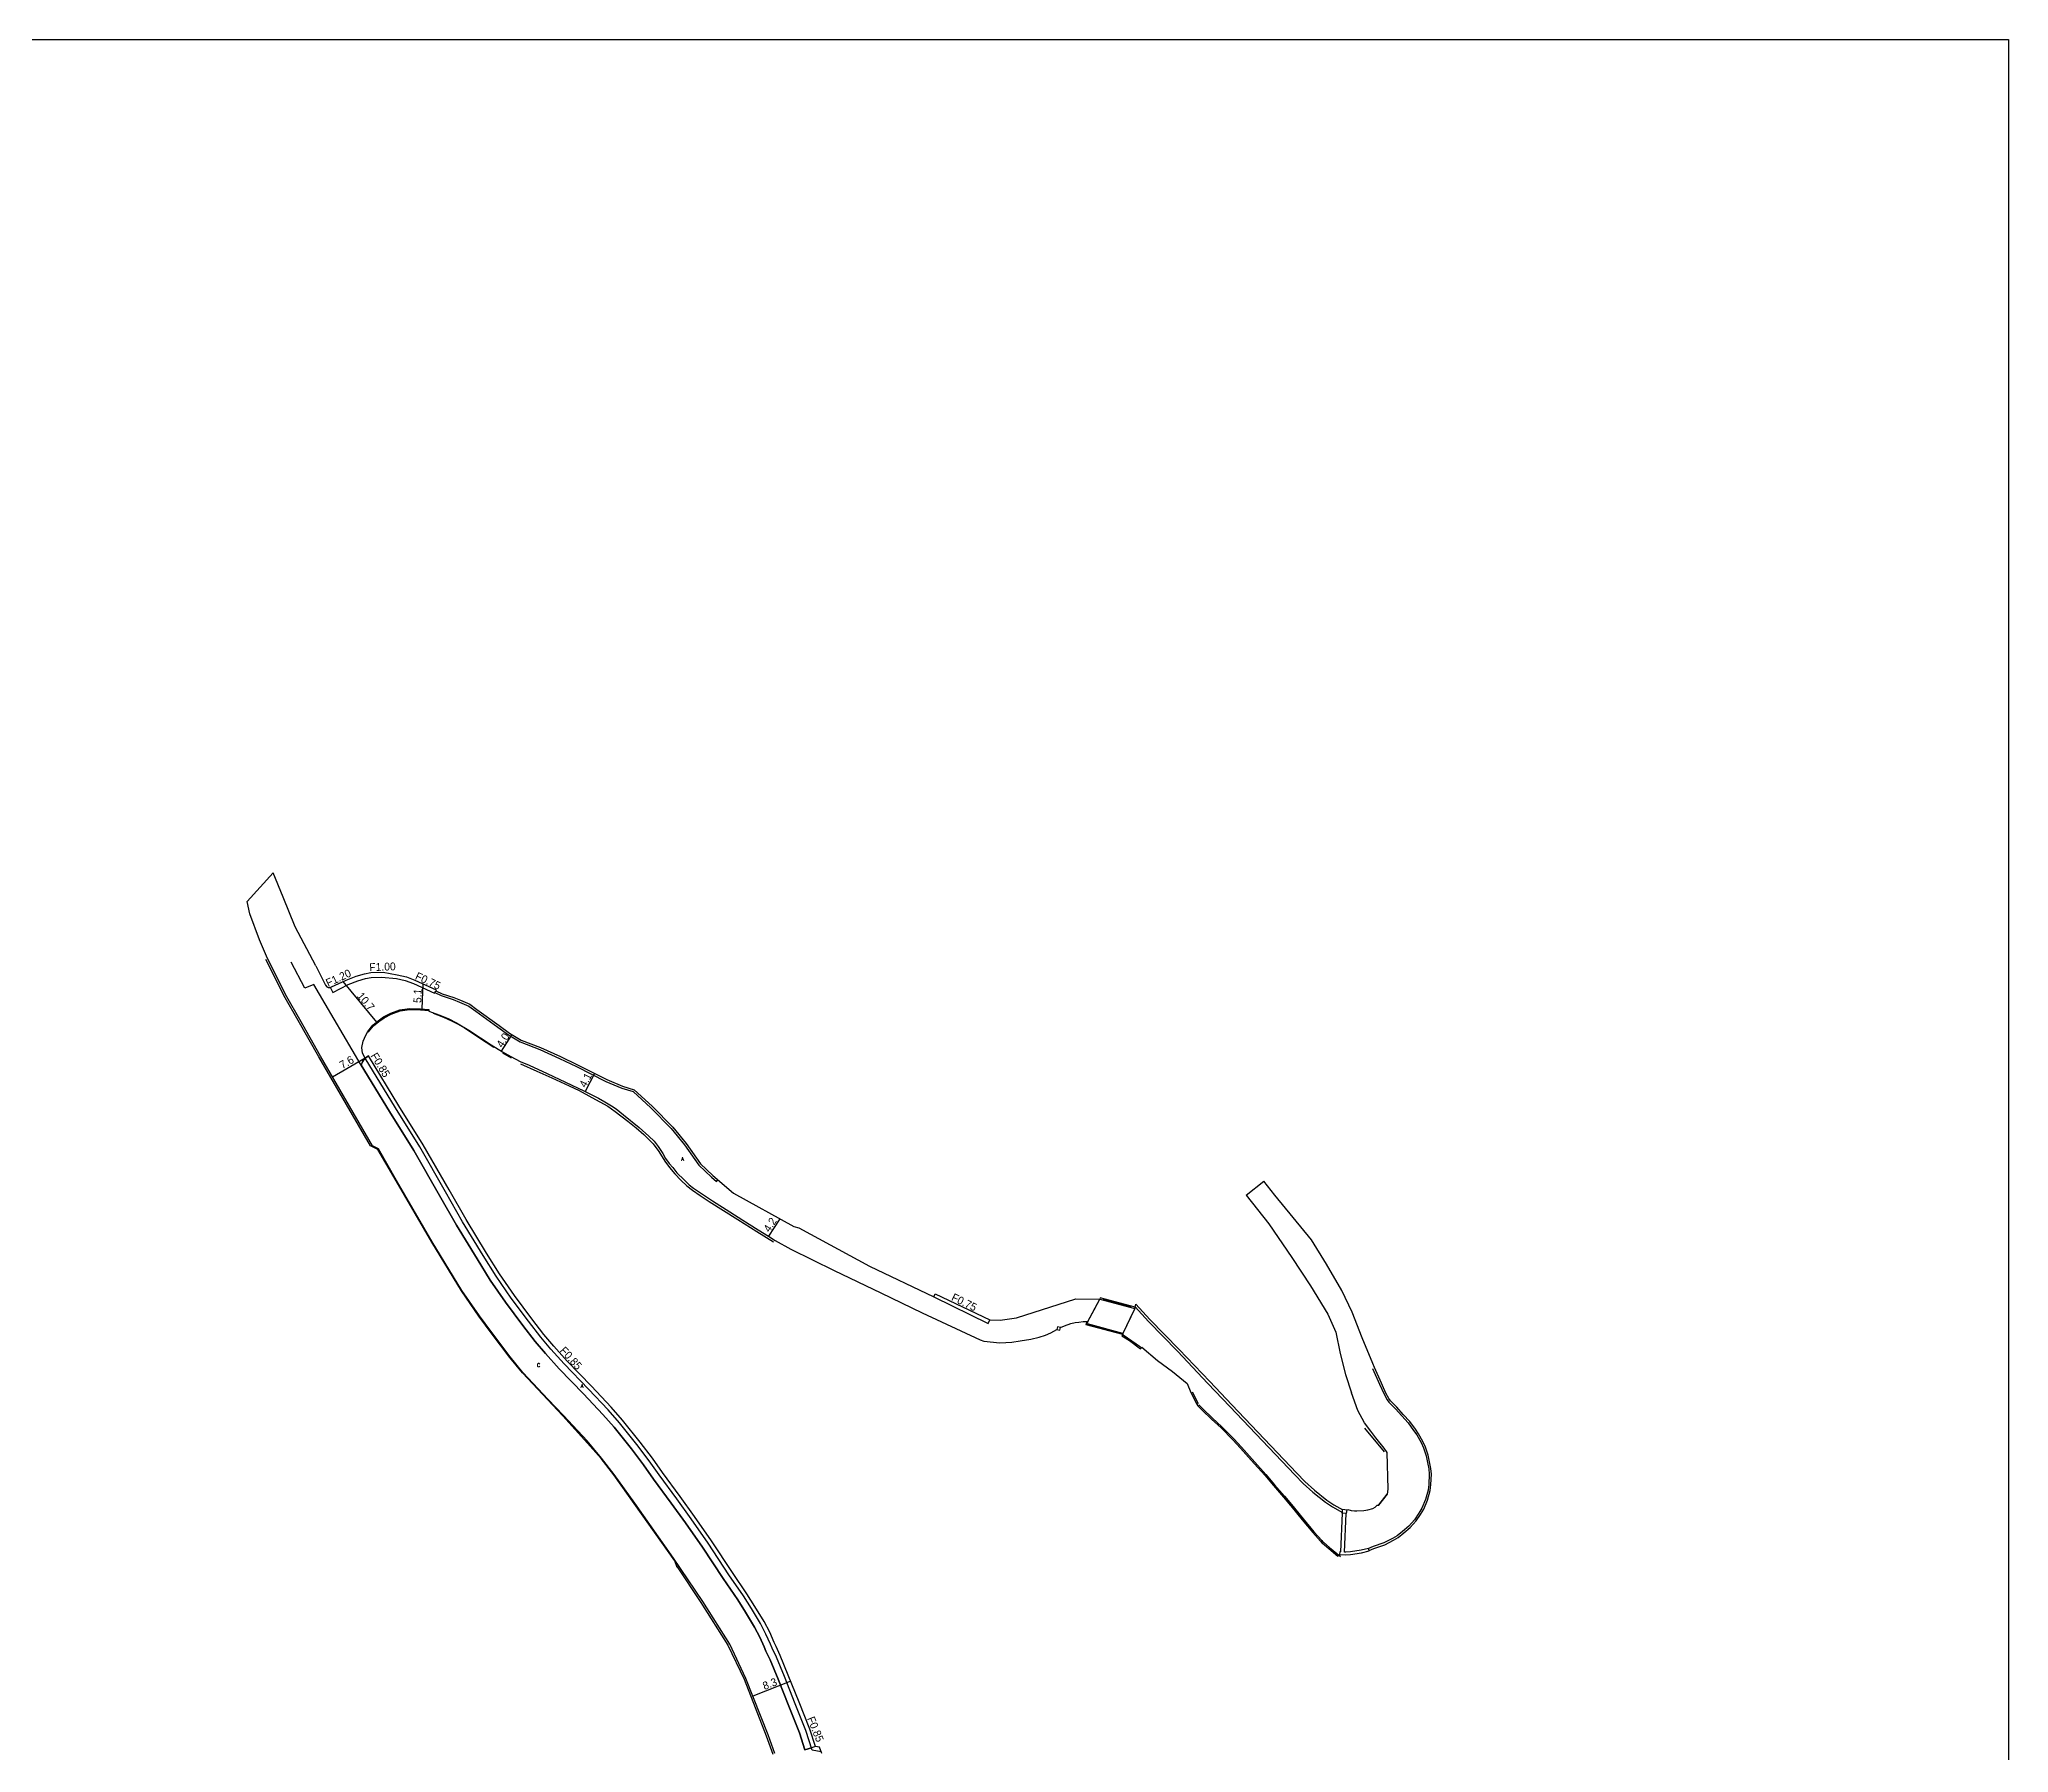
# Model space of a CAD drawing. Header units: metres. Extents: x -15200 to -14400, y -78000 to -76800.
# Drawn here: x -14800 to -14400, y -77148.1 to -76800 of the extents above; entities that cross this region are included whole.
import ezdxf

# ---------------------------------------------------------------- set-up
doc = ezdxf.new("R2010")
doc.units = ezdxf.units.M
doc.header["$LTSCALE"] = 2.5
for name, color, linetype in [('側溝・桝', 7, 'Continuous'), ('図郭', 7, 'Continuous'), ('幅員', 7, 'Continuous'), ('歩道・分離帯・安全施設', 7, 'Continuous'), ('舗装', 7, 'Continuous'), ('道路', 7, 'Continuous')]:
    doc.layers.add(name, color=color, linetype=linetype)
doc.styles.get("Standard").update_dxf_attribs({"font": ''})
doc.styles.add('YOKO_DECO', font='txt.shx', dxfattribs={"bigfont": 'extfont.shx'})
doc.styles.get('Standard').set_extended_font_data('@MS PGothic')

msp = doc.modelspace()

# ---------------------------------------------------------------- linework, layer by layer
at = {"layer": '側溝・桝'}
for points in [[(-14740.91, -76992.61), (-14740.38, -76993.68), (-14737.31, -76992.04), (-14735.32, -76991.29), (-14733.76, -76990.79), (-14732.6, -76990.6), (-14730.5, -76990.52), (-14727.45, -76990.82), (-14725.68, -76991.22), (-14724.03, -76991.84), (-14719.73, -76993.82), (-14719.5, -76993.3)], [(-14719.67, -76993.69), (-14718.36, -76994.3), (-14715.97, -76995.06), (-14714.64, -76995.61), (-14712.79, -76996.42), (-14711.36, -76997.49), (-14706.88, -77000.73), (-14704.73, -77002.26), (-14703.38, -77003.08), (-14702.34, -77003.71), (-14698.37, -77005.25), (-14694.34, -77007.07), (-14690.88, -77008.73), (-14684.92, -77011.75), (-14681.71, -77013.1), (-14679.38, -77013.78), (-14675.82, -77017.09), (-14671.66, -77021.3), (-14668.96, -77024.64), (-14666.05, -77028.78), (-14663.49, -77031.18), (-14662.45, -77032.05), (-14662.18, -77031.72)], [(-14641.22, -77147.92), (-14643.02, -77147.64), (-14644.29, -77143.64), (-14646.47, -77138.17), (-14648.64, -77132.66), (-14650.3, -77128.72), (-14651.12, -77126.91), (-14651.51, -77126.06), (-14652.41, -77124.02), (-14653.54, -77121.9), (-14655.38, -77118.83), (-14656.97, -77116.27), (-14659.93, -77111.96), (-14664.16, -77105.57), (-14667.62, -77100.63), (-14670.52, -77096.57), (-14674.08, -77091.7), (-14676.13, -77088.8), (-14678.64, -77085.53), (-14682.17, -77081.08), (-14684.5, -77078.48), (-14688.48, -77074.26), (-14693.39, -77069.14), (-14696.11, -77066.11), (-14698.17, -77063.67), (-14700.67, -77060.45), (-14704.14, -77055.74), (-14707.24, -77051.32), (-14709.88, -77047.07), (-14714.05, -77040.25), (-14717.49, -77034.2), (-14722.75, -77025.04), (-14727.67, -77017.09), (-14733.83, -77006.99), (-14733.12, -77006.56)], [(-14618.33, -77055.47), (-14607.28, -77060.94), (-14606.91, -77060.2)], [(-14577.41, -77057.53), (-14574.74, -77060.51), (-14568.84, -77066.54), (-14562.65, -77073.08), (-14558.16, -77077.8), (-14544.98, -77091.69), (-14543.32, -77093.42), (-14541.31, -77095.19), (-14538.77, -77097.22), (-14537.34, -77098.19), (-14535.32, -77099.3)], [(-14529.19, -77070.04), (-14527.79, -77073.22), (-14526.84, -77075.27), (-14526.25, -77076.4), (-14525.88, -77076.91), (-14524.57, -77078.24), (-14523.28, -77079.68), (-14521.97, -77081.09), (-14520.85, -77082.64), (-14520.21, -77083.57), (-14519.35, -77085.11), (-14518.82, -77086.17), (-14518.32, -77087.78), (-14518.01, -77089.14), (-14517.8, -77090.45), (-14517.67, -77091.53), (-14517.79, -77093.61), (-14517.93, -77094.79), (-14518.44, -77096.68), (-14519.18, -77098.44), (-14519.78, -77099.48), (-14520.66, -77100.79), (-14521.83, -77102.08), (-14523.09, -77103.16), (-14524.23, -77104.04), (-14525.16, -77104.58), (-14526.88, -77105.48), (-14529.06, -77106.26), (-14530.04, -77106.62)], [(-14535.34, -77099.43), (-14535.68, -77107.31), (-14535.86, -77107.3), (-14535.91, -77107.83)], [(-14529.92, -77107.02), (-14530.04, -77106.62), (-14531.53, -77106.99), (-14533.71, -77107.33), (-14534.6, -77107.4), (-14534.89, -77107.37), (-14534.56, -77099.55)]]:
    msp.add_lwpolyline(points, dxfattribs=at)
for points in [[(-14592.6, -77061.7), (-14593.21, -77061.58), (-14593.32, -77062.15), (-14592.7, -77062.27)], [(-14534.56, -77099.55), (-14535.34, -77099.43), (-14535.22, -77098.65), (-14534.42, -77098.8)]]:
    msp.add_lwpolyline(points, close=True, dxfattribs=at)
at = {"layer": '図郭'}
msp.add_lwpolyline([(-15200, -76800), (-14400, -76800), (-14400, -77400), (-15200, -77400)], close=True, dxfattribs=at)
at = {"layer": '幅員'}
for points in [[(-14738.38, -76991.46), (-14731.49, -76999.67)], [(-14722.12, -76991.87), (-14722.29, -76997)], [(-14704.02, -77002.19), (-14706.17, -77005.56)], [(-14733.83, -77006.99), (-14740.44, -77010.84)], [(-14687.27, -77010.09), (-14689.13, -77013.78)], [(-14649.58, -77039.65), (-14651.91, -77043.18)], [(-14647.38, -77133.59), (-14655.06, -77136.61)]]:
    msp.add_lwpolyline(points, dxfattribs=at)
at = {"layer": '歩道・分離帯・安全施設'}
for points in [[(-14670.46, -77110.53), (-14670.95, -77109.17), (-14679.16, -77097.47), (-14683.33, -77091.69), (-14685.9, -77088.35), (-14688.68, -77085.22), (-14693.65, -77079.67), (-14696.78, -77076.37), (-14699.79, -77073.21), (-14701.86, -77070.94), (-14704.46, -77067.8), (-14708.21, -77062.83), (-14710.71, -77059.4), (-14714.29, -77054.25), (-14720.3, -77044.41), (-14727.56, -77031.9), (-14731.23, -77025.54), (-14732.76, -77024.82), (-14743.27, -77006.76), (-14747.43, -76999.36), (-14750.06, -76994.72), (-14754.02, -76986.94)], [(-14733.19, -77001.73), (-14732.14, -77000.47), (-14731.05, -76999.56), (-14729.98, -76998.81), (-14728.53, -76998.04), (-14726.75, -76997.39), (-14724.8, -76997.12), (-14722.57, -76997.19), (-14720.89, -76997.35)], [(-14720, -76997.89), (-14717.92, -76998.69), (-14716.31, -76999.4), (-14715.06, -77000.06), (-14713.67, -77000.86), (-14712.49, -77001.6), (-14710.58, -77002.85), (-14707.68, -77004.78)], [(-14642.38, -77146.89), (-14643.17, -77147.14), (-14644.52, -77147.57), (-14645.62, -77144.11), (-14647.79, -77138.69), (-14649.95, -77133.19), (-14651.59, -77129.28), (-14652.41, -77127.5), (-14652.8, -77126.64), (-14653.68, -77124.64), (-14654.77, -77122.6), (-14656.59, -77119.57), (-14658.16, -77117.05), (-14661.1, -77112.75), (-14665.33, -77106.37), (-14668.78, -77101.45), (-14671.66, -77097.4), (-14675.23, -77092.53), (-14677.27, -77089.64), (-14679.76, -77086.4), (-14683.26, -77081.99), (-14685.54, -77079.44), (-14689.51, -77075.24), (-14694.43, -77070.1), (-14697.18, -77067.04), (-14699.28, -77064.56), (-14701.8, -77061.31), (-14705.29, -77056.57), (-14708.43, -77052.1), (-14711.09, -77047.81), (-14715.27, -77040.97), (-14718.72, -77034.9), (-14723.97, -77025.77), (-14728.88, -77017.83), (-14734.61, -77008.43), (-14734.56, -77008.23), (-14734.46, -77007.96), (-14734.35, -77007.72), (-14734.15, -77007.4), (-14733.83, -77006.99), (-14733.12, -77006.56)], [(-14733.83, -77006.99), (-14734.15, -77007.4), (-14734.35, -77007.72), (-14734.46, -77007.96), (-14734.56, -77008.23), (-14734.61, -77008.43), (-14728.88, -77017.83), (-14723.97, -77025.77), (-14718.72, -77034.9), (-14715.27, -77040.97), (-14711.09, -77047.81), (-14708.43, -77052.1), (-14705.29, -77056.57), (-14701.8, -77061.31), (-14699.28, -77064.56), (-14697.18, -77067.04), (-14694.43, -77070.1), (-14689.51, -77075.24), (-14685.54, -77079.44), (-14683.26, -77081.99), (-14679.76, -77086.4), (-14677.27, -77089.64), (-14675.23, -77092.53), (-14671.66, -77097.4), (-14668.78, -77101.45), (-14665.33, -77106.37), (-14661.1, -77112.75), (-14658.16, -77117.05), (-14656.59, -77119.57), (-14654.77, -77122.6), (-14653.68, -77124.64), (-14652.8, -77126.64), (-14652.41, -77127.5), (-14651.59, -77129.28), (-14649.95, -77133.19), (-14647.79, -77138.69), (-14645.62, -77144.11), (-14644.52, -77147.57), (-14643.17, -77147.14)], [(-14705.96, -77005.91), (-14704.17, -77006.95)], [(-14702.24, -77008.16), (-14698.98, -77009.62), (-14695.9, -77010.99), (-14692.42, -77012.66), (-14690.34, -77013.6), (-14687.79, -77014.97), (-14684.51, -77016.77), (-14683.06, -77017.82), (-14680.47, -77019.82), (-14678.77, -77021.19), (-14677.21, -77022.55), (-14675.31, -77024.42), (-14674.2, -77025.98), (-14672.96, -77027.91), (-14671.99, -77029.21), (-14670.94, -77030.54), (-14669.73, -77031.79), (-14668.47, -77032.92), (-14667.31, -77033.82), (-14665.75, -77034.93), (-14663.97, -77036.11), (-14661.03, -77037.98), (-14658.16, -77039.82), (-14654.25, -77042.21), (-14650.85, -77044.31)], [(-14578.14, -77057.54), (-14583.91, -77056.03)], [(-14586.49, -77061.32), (-14583.94, -77062.01), (-14580.88, -77062.82)], [(-14579.87, -77063.23), (-14576.36, -77065.65)], [(-14565.83, -77074.82), (-14564.64, -77077.19)], [(-14564.46, -77077.47), (-14563.6, -77078.33), (-14561.7, -77080.14), (-14559.79, -77081.95), (-14557.4, -77084.35), (-14555.85, -77086.04), (-14553.65, -77088.47), (-14550.9, -77091.59), (-14549.09, -77093.67), (-14547.1, -77096.01), (-14545.66, -77097.72), (-14543.31, -77100.62), (-14541.15, -77103.22), (-14539.53, -77104.99), (-14539.35, -77105.2), (-14539.19, -77105.35), (-14537.92, -77106.42), (-14535.74, -77108.27)], [(-14530.81, -77082.2), (-14526.81, -77087.01)], [(-14526.31, -77095.59), (-14527.98, -77097.76)], [(-14670.56, -77110.14), (-14665.64, -77117.63), (-14660.15, -77126.28), (-14656.87, -77133.21), (-14652.36, -77144.68), (-14651.02, -77148.46)]]:
    msp.add_lwpolyline(points, dxfattribs=at)
at = {"layer": '舗装'}
for points in [[(-14734.61, -77008.43), (-14741.92, -76995.97), (-14744.27, -76992.02), (-14746.05, -76992.8), (-14748.84, -76987.51)], [(-14587.06, -77060.53), (-14584.59, -77055.97)], [(-14577.5, -77057.86), (-14579.9, -77062.95)]]:
    msp.add_lwpolyline(points, dxfattribs=at)
at = {"layer": '道路'}
for points in [[(-14757.8, -76975.18), (-14752.51, -76969.37)], [(-14743.88, -76988.27), (-14748.03, -76980.29), (-14750.51, -76974.31), (-14752.51, -76969.37)], [(-14753.67, -76986.76), (-14755.28, -76982.95), (-14757.28, -76977.68), (-14757.8, -76975.18)], [(-14650.61, -77148.31), (-14651.95, -77144.52), (-14656.47, -77133.04), (-14659.77, -77126.06), (-14665.27, -77117.39), (-14671.19, -77108.6), (-14679.06, -77097.4), (-14683.23, -77091.62), (-14685.8, -77088.28), (-14688.71, -77084.77), (-14693.56, -77079.59), (-14696.7, -77076.29), (-14699.7, -77073.12), (-14701.77, -77070.86), (-14704.37, -77067.72), (-14708.11, -77062.76), (-14710.61, -77059.33), (-14714.19, -77054.19), (-14720.2, -77044.35), (-14727.45, -77031.84), (-14731.14, -77025.45), (-14732.32, -77024.8), (-14742.92, -77006.57), (-14747.08, -76999.17), (-14749.71, -76994.53), (-14753.67, -76986.76)], [(-14743.88, -76988.27), (-14741.86, -76992.18), (-14741.59, -76992.49), (-14741.32, -76992.64), (-14741.01, -76992.64), (-14740.69, -76992.53), (-14737.71, -76991.15), (-14735.64, -76990.37), (-14733.99, -76989.84), (-14732.7, -76989.62), (-14730.19, -76989.54), (-14727.33, -76990.06), (-14725.46, -76990.48), (-14723.74, -76991.13), (-14719.42, -76993.12), (-14719.5, -76993.3), (-14718.2, -76993.91), (-14715.82, -76994.66), (-14714.47, -76995.22), (-14712.57, -76996.05), (-14711.11, -76997.14), (-14706.63, -77000.39), (-14704.5, -77001.91), (-14703.16, -77002.72), (-14702.15, -77003.33), (-14698.2, -77004.86), (-14694.17, -77006.69), (-14690.69, -77008.35), (-14684.74, -77011.37), (-14681.57, -77012.7), (-14679.16, -77013.41), (-14675.52, -77016.78), (-14671.34, -77021.01), (-14668.62, -77024.38), (-14665.73, -77028.5), (-14663.21, -77030.86), (-14658.98, -77034.41), (-14646.74, -77041.23), (-14645.73, -77041.49), (-14631.35, -77049.29), (-14618.33, -77055.47), (-14618.03, -77054.87), (-14606.91, -77060.2), (-14604.86, -77060.21), (-14601.5, -77059.78), (-14589.5, -77055.88), (-14584.59, -77055.97), (-14577.5, -77057.86), (-14577.26, -77056.96), (-14574.43, -77060.09), (-14568.46, -77066.19), (-14562.28, -77072.72), (-14557.78, -77077.44), (-14544.6, -77091.33), (-14542.96, -77093.04), (-14540.98, -77094.79), (-14538.46, -77096.8), (-14537.07, -77097.74), (-14535.23, -77098.75), (-14535.22, -77098.65), (-14534.42, -77098.8), (-14534.2, -77098.74), (-14533.57, -77098.91), (-14532.9, -77098.97), (-14532.4, -77098.99), (-14530.96, -77098.9), (-14530.18, -77098.78), (-14529.14, -77098.52), (-14528.67, -77098.22), (-14528.24, -77097.83), (-14527.91, -77097.83), (-14526.14, -77095.6), (-14526, -77094.55), (-14526.21, -77087.15), (-14526.83, -77086.26), (-14528.56, -77084.18), (-14529.54, -77082.81)], [(-14641.07, -77148.32), (-14641.55, -77147.02), (-14642.38, -77146.89), (-14643.5, -77143.35), (-14645.7, -77137.86), (-14647.87, -77132.35), (-14649.53, -77128.38), (-14650.36, -77126.56), (-14650.75, -77125.72), (-14651.66, -77123.65), (-14652.81, -77121.49), (-14654.67, -77118.4), (-14656.27, -77115.82), (-14659.24, -77111.5), (-14663.47, -77105.1), (-14666.94, -77100.15), (-14669.84, -77096.08), (-14673.41, -77091.21), (-14675.46, -77088.31), (-14677.99, -77085.02), (-14681.54, -77080.54), (-14683.88, -77077.92), (-14687.88, -77073.68), (-14692.78, -77068.57), (-14695.48, -77065.56), (-14697.53, -77063.15), (-14700, -77059.95), (-14703.47, -77055.26), (-14706.55, -77050.86), (-14709.17, -77046.63), (-14713.33, -77039.82), (-14716.76, -77033.79), (-14722.04, -77024.61), (-14726.96, -77016.66), (-14733.12, -77006.56), (-14733.83, -77006.99), (-14734.36, -77006.01), (-14734.52, -77004.84), (-14734.24, -77003.54), (-14733.7, -77002.36), (-14733.27, -77001.61), (-14732.28, -77000.33), (-14731.17, -76999.4), (-14730.09, -76998.64), (-14728.61, -76997.86), (-14726.8, -76997.2), (-14724.81, -76996.92), (-14722.56, -76996.99), (-14720.87, -76997.15), (-14720.86, -76997.46), (-14718.68, -76998.24), (-14716.85, -76999.04), (-14715.29, -76999.84), (-14712.8, -77001.33), (-14708.2, -77004.27), (-14705.96, -77005.69), (-14704.21, -77006.69), (-14702.31, -77007.67), (-14700.51, -77008.46), (-14696.83, -77010.1), (-14689.41, -77013.64), (-14686.4, -77015.16), (-14685.11, -77015.87), (-14683.79, -77016.68), (-14682.87, -77017.33), (-14681.34, -77018.55), (-14678.18, -77021.08), (-14676.2, -77022.83), (-14675.15, -77023.87), (-14674.7, -77024.42), (-14674.33, -77024.95), (-14673.38, -77026.41), (-14672.79, -77027.42), (-14672.07, -77028.43), (-14671.36, -77029.23), (-14670.53, -77030.29), (-14669.06, -77031.72), (-14668.04, -77032.74), (-14667.13, -77033.43), (-14665.71, -77034.38), (-14663.29, -77035.99), (-14659.77, -77038.22), (-14657.1, -77039.93), (-14654.02, -77041.87), (-14651.89, -77043.19), (-14650.55, -77044.08), (-14647.37, -77045.85), (-14638.55, -77050.14), (-14629.09, -77054.71), (-14620.71, -77058.72), (-14612.86, -77062.44), (-14608.91, -77064.27), (-14608.17, -77064.52), (-14604.93, -77064.84), (-14602.44, -77064.68), (-14600.78, -77064.47), (-14598.64, -77064.09), (-14596.9, -77063.73), (-14595.63, -77063.29), (-14594.55, -77062.8), (-14593.32, -77062.15), (-14592.7, -77062.27), (-14592.6, -77061.7), (-14591.8, -77061.38), (-14590.48, -77060.95), (-14589.6, -77060.75), (-14588.86, -77060.62), (-14588, -77060.53), (-14587.06, -77060.53), (-14587.29, -77060.95), (-14587.1, -77061), (-14579.9, -77062.95), (-14579.95, -77063.16), (-14580.13, -77063.42), (-14578.54, -77064.39), (-14576.36, -77066.06), (-14576.07, -77065.71), (-14572.86, -77068.43), (-14569.86, -77070.67), (-14566.89, -77073.11), (-14566.08, -77074.94), (-14564.88, -77077.32), (-14564.68, -77077.64), (-14563.79, -77078.53), (-14561.89, -77080.35), (-14559.98, -77082.15), (-14557.6, -77084.54), (-14556.05, -77086.23), (-14553.86, -77088.66), (-14551.11, -77091.77), (-14549.31, -77093.85), (-14547.31, -77096.19), (-14545.88, -77097.9), (-14545.81, -77097.98), (-14543.52, -77100.8), (-14541.36, -77103.4), (-14539.74, -77105.18), (-14539.54, -77105.4), (-14539.37, -77105.56), (-14538.1, -77106.63), (-14536.24, -77108.21), (-14535.91, -77107.83), (-14534.6, -77107.93), (-14533.65, -77107.85), (-14531.42, -77107.52), (-14529.89, -77107.13), (-14529.92, -77107.02), (-14528.91, -77106.65), (-14526.72, -77105.86), (-14524.96, -77104.94), (-14524, -77104.38), (-14522.83, -77103.48), (-14521.54, -77102.38), (-14520.33, -77101.04), (-14519.43, -77099.7), (-14518.81, -77098.62), (-14518.05, -77096.82), (-14517.53, -77094.87), (-14517.38, -77093.65), (-14517.25, -77091.52), (-14517.39, -77090.39), (-14517.6, -77089.06), (-14517.92, -77087.67), (-14518.43, -77086.02), (-14518.98, -77084.92), (-14519.86, -77083.35), (-14520.51, -77082.4), (-14521.65, -77080.83), (-14522.98, -77079.4), (-14524.27, -77077.95), (-14525.56, -77076.64), (-14525.89, -77076.18), (-14526.47, -77075.09), (-14527.41, -77073.05), (-14528.81, -77069.87)], [(-14554.89, -77034.83), (-14551.3, -77032.02)], [(-14554.89, -77034.83), (-14550.26, -77040.66), (-14545.61, -77047.49), (-14541.78, -77053.26), (-14538.31, -77059.02), (-14536.69, -77062.65), (-14535.79, -77067.01), (-14534.68, -77071.31), (-14533.48, -77075)], [(-14529.16, -77069.08), (-14531.34, -77063.85), (-14533.35, -77058.64), (-14535.43, -77054.23), (-14538.54, -77048.89), (-14541.63, -77043.94), (-14549.04, -77034.86), (-14551.3, -77032.02)], [(-14528.81, -77069.87), (-14529.16, -77069.08)]]:
    msp.add_lwpolyline(points, dxfattribs=at)
for points in [[(-14578.5, -77059.99), (-14579.9, -77062.95), (-14587.1, -77061), (-14587.29, -77060.95), (-14587.06, -77060.53), (-14585.76, -77058.13), (-14584.59, -77055.97), (-14577.5, -77057.86)], [(-14584.59, -77055.97), (-14577.5, -77057.86), (-14577.43, -77057.58), (-14584.52, -77055.69)], [(-14587.29, -77060.95), (-14587.1, -77061), (-14579.9, -77062.95), (-14579.95, -77063.16), (-14587.36, -77061.16)]]:
    msp.add_lwpolyline(points, close=True, dxfattribs=at)
at = {"layer": '道路', "flags": 128}
msp.add_lwpolyline([(-14532.2, -77078.63), (-14533.48, -77075)], dxfattribs=at)
at = {"layer": '道路', "elevation": 881.13}
msp.add_lwpolyline([(-14529.54, -77082.81), (-14530.81, -77081.11), (-14532.2, -77078.63)], dxfattribs=at)

# ---------------------------------------------------------------- texts
at = {"layer": '側溝・桝'}
for s, rotation, p in [('F1.00', 2, (-14732.95, -76989.33)), ('F1.20', 25, (-14741.35, -76992.56)), ('F0.75', 335, (-14723.82, -76990.9)), ('F0.85', 301, (-14732.79, -77006.5)), ('F0.75', 334, (-14614.9, -77056.15)), ('F0.85', 312, (-14694.39, -77066.51)), ('F0.85', 292, (-14644.09, -77141.17))]:
    msp.add_text(s, height=1.6, rotation=rotation, dxfattribs=at).set_placement(p)
at = {"layer": '幅員'}
for s, rotation, p in [('10.7', 310, (-14735.6, -76994.44)), ('5.1', 88, (-14722.43, -76995.82)), ('4.0', 58, (-14705.94, -77005.02)), ('7.6', 30, (-14738.45, -77009.26)), ('4.1', 63, (-14689.02, -77013.12)), ('4.2', 57, (-14651.71, -77042.51)), ('8.3', 21, (-14652.71, -77135.4))]:
    msp.add_text(s, height=1.6, rotation=rotation, dxfattribs=at).set_placement(p)
at = {"layer": '舗装', "style": 'YOKO_DECO'}
for s, p in [('A', (-14669.63, -77027.88, 869.64)), ('C', (-14698.94, -77069.74, 852.75)), ('A', (-14690.07, -77073.97, 851.5))]:
    msp.add_text(s, height=0.75, dxfattribs=at).set_placement(p)

doc.saveas('drawing.dxf')
